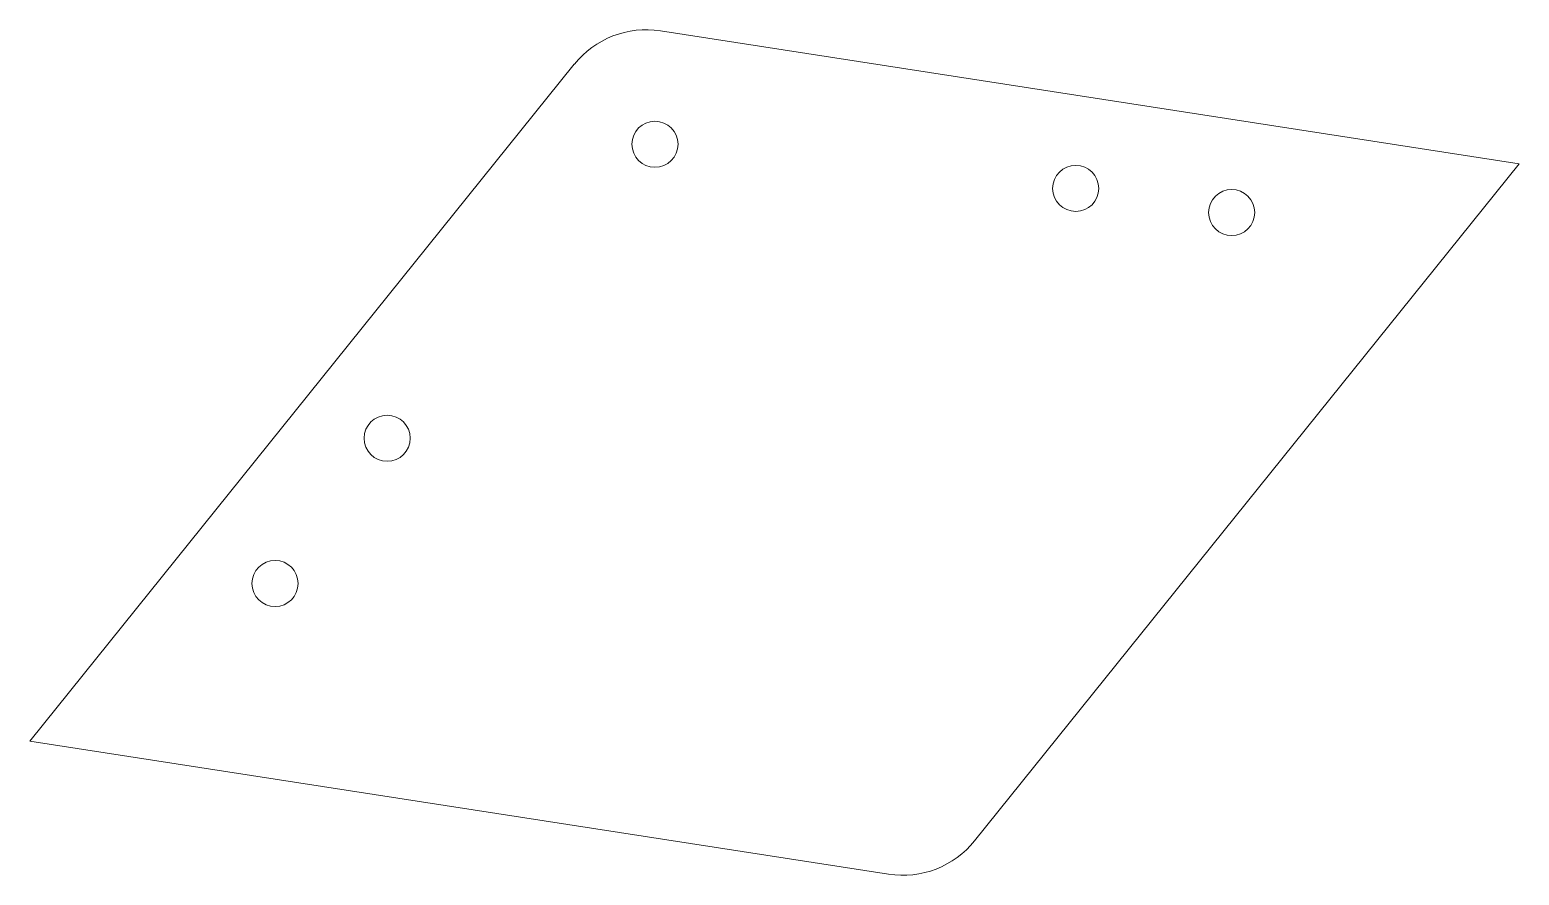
# Model space of a CAD drawing. Header units: millimetres. Extents: x 0 to 16.1, y -1.5 to 7.7.
import ezdxf

# ---------------------------------------------------------------- set-up
doc = ezdxf.new("R2010")
doc.units = ezdxf.units.MM

msp = doc.modelspace()

# ---------------------------------------------------------------- linework, layer by layer
at = {"color": 7, "linetype": 'Continuous', "lineweight": 15}
for p, q in [((16.149, 6.263), (6.837, 7.705)), ((5.904, 7.343), (0, 0)), ((10.244, -1.08), (16.149, 6.263)), ((0, 0), (9.312, -1.442))]:
    msp.add_line(p, q, dxfattribs=at)
for centre in [(6.778, 6.475), (11.34, 5.996), (13.031, 5.734), (3.875, 3.286), (2.659, 1.711)]:
    msp.add_circle(centre, 0.25, dxfattribs=at)
for centre, start, end in [((6.684, 6.717), 81.1982, 141.1982), ((9.465, -0.454), 261.1982, 321.1982)]:
    msp.add_arc(centre, 1, start, end, dxfattribs=at)

doc.saveas('drawing.dxf')
